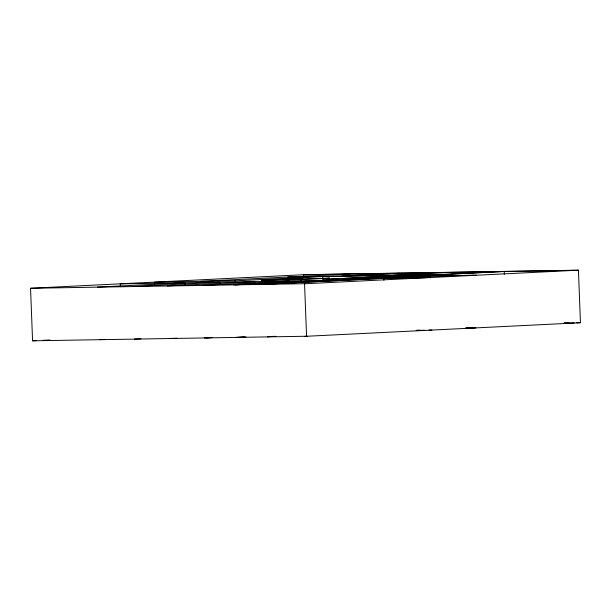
<?xml version="1.0" encoding="UTF-8"?>
<svg xmlns="http://www.w3.org/2000/svg" width="611" height="611" viewBox="0 0 611 611"><rect width="100%" height="100%" fill="white"/><g stroke="black" fill="none" stroke-linecap="round" stroke-linejoin="round"><path stroke-width="0.92" d="M307.28 336.233L32.566 340.816L30.55 288.27L304.423 274.675L578.434 270.184L580.45 322.73L304.836 336.356M200.553 281.343L348.919 274.034L399.533 273.201L340.885 276.111L290.271 276.943M97.561 287.094L184.835 282.817L184.904 284.695M234.761 280.861L322.738 276.493L410.875 275.049L322.898 279.418L355.885 278.792L441.417 274.553L412.616 275.019L327.091 279.265M132.465 286.521L219.739 282.244L219.815 284.123M450.147 272.376L401.282 273.178L342.634 276.088L391.498 275.286L451.896 272.346L502.509 271.513L443.861 274.431L393.247 275.255M261.638 280.342L298.458 278.654L302.835 278.524L290.615 279.135L329.589 278.15L300.91 279.693L261.638 280.342L261.714 282.213M167.368 285.948L254.642 281.671L254.718 283.55M202.279 285.375L289.553 281.098L289.622 282.977M233.7 284.863L319.232 280.617M235.449 284.833L320.974 280.586M355.19 278.891L404.062 276.462L428.494 276.057L347.858 280.067L120.268 283.871L120.375 286.689M574.065 270.345L504.251 271.49L406.506 276.34L476.32 275.194M259.881 284.428L345.414 280.189M261.63 284.405L383.815 278.341L427.44 277.623M473.876 275.317L430.243 276.035L386.251 278.219L429.884 277.501M578.434 270.184L304.561 283.779L306.577 336.325M32.566 340.816L36.37 340.625M43.03 340.296L50.064 340.006M99.578 339.632L105.123 339.418M134.481 339.067L140.958 338.8M169.392 338.494L176.839 338.181M204.295 337.921L210.917 337.593M206.037 337.891L212.659 337.562M235.724 337.402L244.27 336.982M237.465 337.379L246.019 336.951M267.603 336.692L274.255 336.363M267.427 336.76L275.943 336.34M347.178 274.064L303.545 274.774L303.614 276.653M287.827 277.066L320.989 276.523M235.464 280.77L154.476 282.175L154.552 284.054M30.55 288.27L305.256 283.687M564.274 322.998L569.032 322.921M576.647 322.791L580.45 322.73M563.816 323.089L574.195 322.921M466.117 327.939L474.579 327.802M465.551 328.031L475.893 327.863M416.733 330.291L419.574 330.245M429.059 330.093L431.908 330.047M416.183 330.383L424.721 330.245M504.251 271.49L504.358 274.301M451.896 272.346L451.964 274.224M430.243 276.035L430.312 277.906M412.616 275.019L412.692 276.898M401.282 273.178L401.351 275.049M383.815 278.341L383.884 280.212M348.919 274.034L348.996 275.912M329.016 278.097L329.085 279.975M322.738 276.493L322.845 279.311M300.91 279.693L300.979 281.572"/></g></svg>
